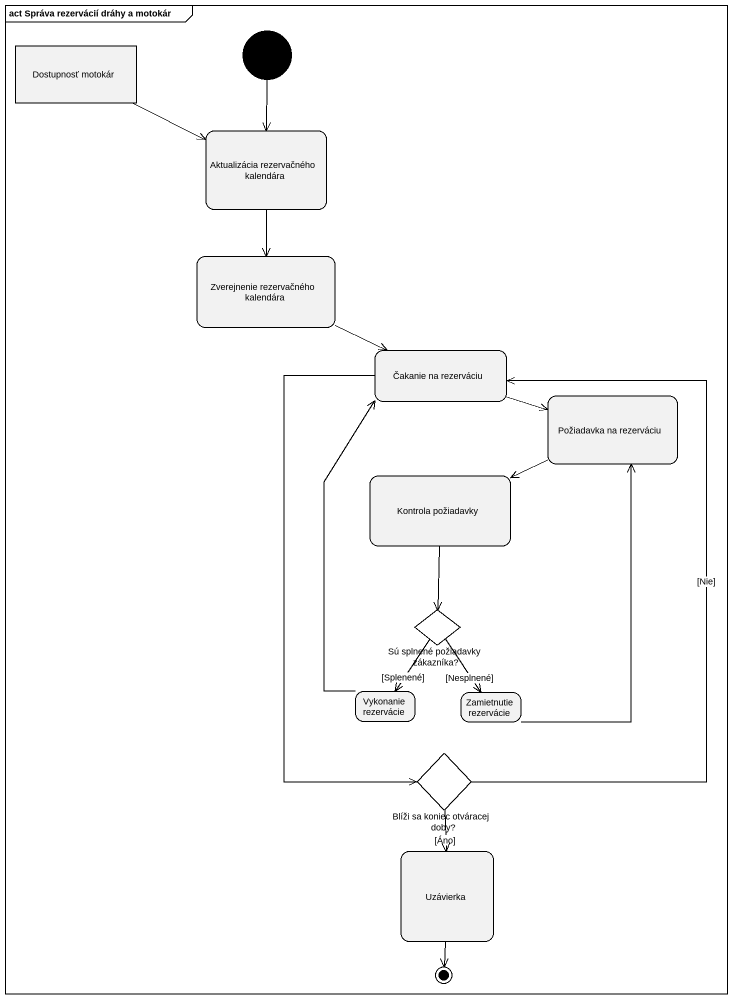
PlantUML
@startuml
mainframe act Správa rezervácií dráhy a motokár
hide empty description
state "Dostupnosť motokár" as Dostupnosť_motokár <<object>>
state "Aktualizácia rezervačného kalendára" as Aktualizácia_rezervačného
state "Zverejnenie rezervačného kalendára" as Zverejnenie_rezervačného
state "Čakanie na rezerváciu" as Čakanie_na_rezerváciu
state "Požiadavka na rezerváciu" as Požiadavka_na_rezerváciu
state "Kontrola požiadavky" as Kontrola_požiadavky
state "Sú splnené požiadavky zákazníka?" as Sú_splnené_požiadavky <<choice>>
state "Vykonanie rezervácie" as Vykonanie_rezervácie
state "Zamietnutie rezervácie" as Zamietnutie_rezervácie
state "Blíži sa koniec otváracej doby?" as Blíži_sa_koniec_otváracej <<choice>>
state Uzávierka
[*] --> Aktualizácia_rezervačného
Dostupnosť_motokár -right-> Aktualizácia_rezervačného
Aktualizácia_rezervačného --> Zverejnenie_rezervačného
Zverejnenie_rezervačného -right-> Čakanie_na_rezerváciu
Čakanie_na_rezerváciu -right-> Požiadavka_na_rezerváciu
Čakanie_na_rezerváciu --> Blíži_sa_koniec_otváracej
Požiadavka_na_rezerváciu -left-> Kontrola_požiadavky
Kontrola_požiadavky --> Sú_splnené_požiadavky
Sú_splnené_požiadavky --> Vykonanie_rezervácie : [Splenené]
Sú_splnené_požiadavky --> Zamietnutie_rezervácie : [Nesplnené]
Vykonanie_rezervácie -up-> Čakanie_na_rezerváciu
Zamietnutie_rezervácie -up-> Požiadavka_na_rezerváciu
Blíži_sa_koniec_otváracej -up-> Čakanie_na_rezerváciu : [Nie]
Blíži_sa_koniec_otváracej --> Uzávierka : [Áno]
Uzávierka --> [*]
@enduml
